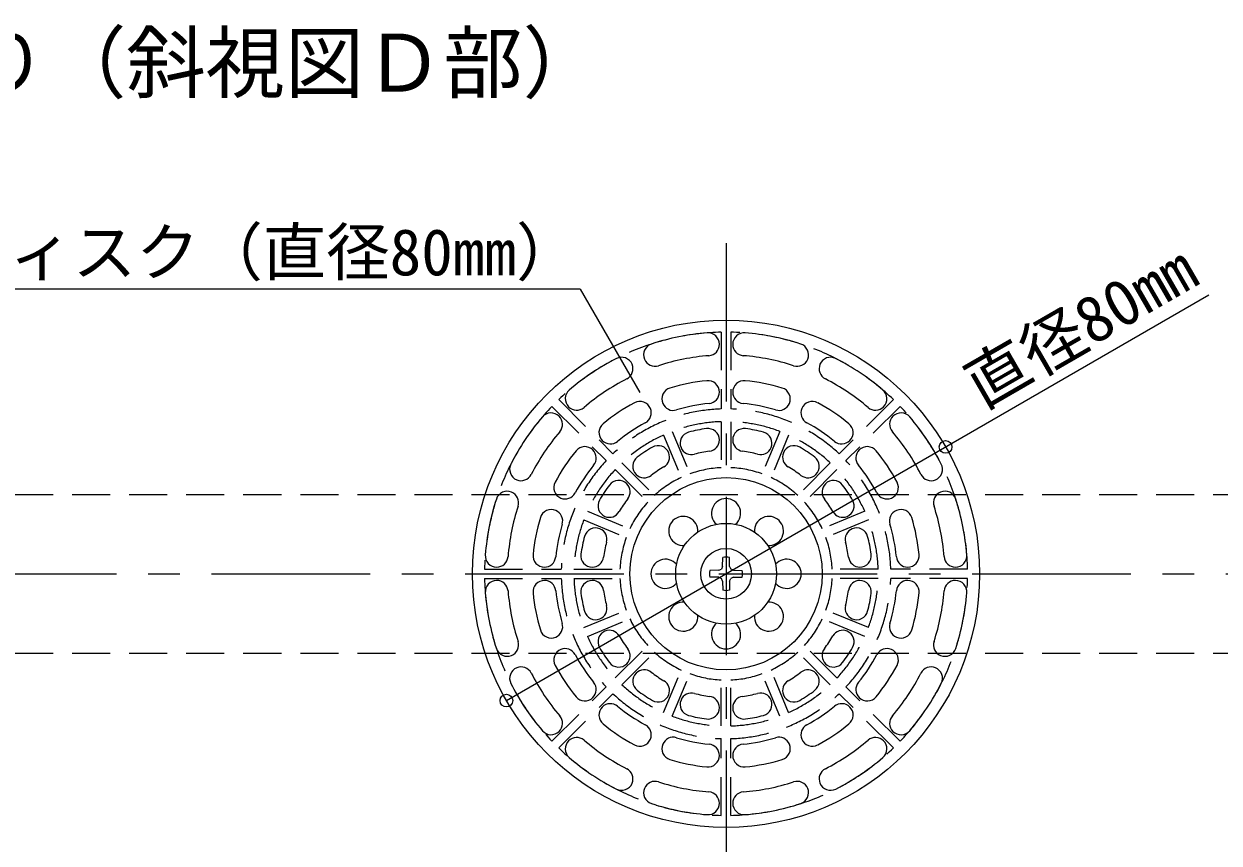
# Model space of a CAD drawing. Units: millimetres on the paper, enlarged 50 times, with parts at other scales. Extents: x -9752 to 9748, y -6991 to 6878.
# Drawn here: x 6087 to 7972, y -3767 to -2476 of the extents above; entities that cross this region are included whole.
import ezdxf
from ezdxf.enums import TextEntityAlignment as Align

# ---------------------------------------------------------------- set-up
doc = ezdxf.new("R2010")
doc.units = ezdxf.units.MM
doc.header["$LTSCALE"] = 50
doc.header["$PDMODE"] = 32
doc.header["$PDSIZE"] = 20
doc.linetypes.add('CHAIN1', pattern=[8, 5, -1, 1, -1])
doc.linetypes.add('DASHED1', pattern=[1.8, 1.2, -0.6])
for name, color, linetype, lineweight in [('4-0_中心線', 4, 'CHAIN1', 9), ('4-1_中線', 7, 'Continuous', 18), ('4-5_寸法', 4, 'Continuous', 9), ('4-6_文字', 7, 'Continuous', 18), ('4-7_極太線', 3, 'Continuous', 18), ('4-A_中線', 7, 'Continuous', 18), ('4-B_太線１', 7, 'DASHED1', 18), ('F-6_文字', 7, 'Continuous', 18)]:
    doc.layers.add(name, color=color, linetype=linetype, lineweight=lineweight)
doc.styles.add('ＭＳ ゴシック', font='')
doc.styles.get('ＭＳ ゴシック').set_extended_font_data('MS Gothic')

msp = doc.modelspace()

# ---------------------------------------------------------------- linework, layer by layer
at = {"layer": '4-0_中心線'}
for p, q in [((7194.24, -2821.19), (7194.24, -4820.63)), ((5982.72, -3342.62), (8243.11, -3342.62))]:
    msp.add_line(p, q, dxfattribs=at)
at = {"layer": '4-1_中線', "linetype": 'DASHED1'}
for p, q in [((5982.72, -3217.62), (8243.11, -3217.62)), ((5982.72, -3467.62), (8243.11, -3467.62))]:
    msp.add_line(p, q, dxfattribs=at)
at = {"layer": '4-5_寸法'}
msp.add_line((6847.83, -3542.62), (7955.82, -2902.92), dxfattribs=at)
at = {"layer": '4-5_寸法', "color": 3}
for p in [(7540.65, -3142.62), (6847.83, -3542.62)]:
    msp.add_point(p, dxfattribs=at)
at = {"layer": '4-6_文字'}
for q in [(5114.23, -2893.98), (7058.34, -3056.99)]:
    msp.add_line((6964.23, -2893.98), q, dxfattribs=at)
at = {"layer": '4-7_極太線', "linetype": 'DASHED1'}
for p, q in [((7186.74, -2961.7), (7186.74, -3082.73)), ((7201.74, -2961.7), (7201.74, -3082.73)), ((6930.18, -3067.96), (7015.77, -3153.55)), ((7458.29, -3067.96), (7372.7, -3153.55)), ((6919.58, -3078.57), (7005.16, -3164.16)), ((7468.9, -3078.57), (7383.31, -3164.16)), ((7186.74, -3102.74), (7186.74, -3175.29)), ((7201.74, -3102.74), (7201.74, -3175.29)), ((7095.51, -3123.87), (7123.27, -3190.9)), ((7109.37, -3118.13), (7137.13, -3185.16)), ((7279.11, -3118.13), (7251.34, -3185.16)), ((7292.97, -3123.87), (7265.2, -3190.9)), ((7019.31, -3178.3), (7070.61, -3229.6)), ((7029.92, -3167.7), (7081.22, -3219)), ((7358.56, -3167.7), (7307.26, -3219)), ((7369.16, -3178.3), (7317.86, -3229.6)), ((6969.74, -3257.75), (7036.77, -3285.52)), ((6975.48, -3243.89), (7042.51, -3271.66)), ((7412.99, -3243.89), (7345.96, -3271.66)), ((7418.73, -3257.75), (7351.7, -3285.52)), ((6813.31, -3335.12), (6934.35, -3335.12)), ((6954.35, -3335.12), (7026.91, -3335.12)), ((7434.12, -3335.12), (7361.57, -3335.12)), ((7575.16, -3335.12), (7454.13, -3335.12)), ((6813.31, -3350.12), (6934.35, -3350.12)), ((6954.35, -3350.12), (7026.91, -3350.12)), ((7434.12, -3350.12), (7361.57, -3350.12)), ((7575.16, -3350.12), (7454.13, -3350.12)), ((6969.74, -3427.49), (7036.77, -3399.73)), ((7418.73, -3427.49), (7351.7, -3399.73)), ((6975.48, -3441.35), (7042.51, -3413.59)), ((7412.99, -3441.35), (7345.96, -3413.59)), ((7019.31, -3506.94), (7070.61, -3455.64)), ((7029.92, -3517.55), (7081.22, -3466.25)), ((7358.56, -3517.55), (7307.26, -3466.25)), ((7369.16, -3506.94), (7317.86, -3455.64)), ((7095.51, -3561.38), (7123.27, -3494.35)), ((7109.37, -3567.12), (7137.13, -3500.09)), ((7279.11, -3567.12), (7251.34, -3500.09)), ((7292.97, -3561.38), (7265.2, -3494.35)), ((6919.58, -3606.68), (7005.16, -3521.09)), ((7186.74, -3582.51), (7186.74, -3509.96)), ((7201.74, -3582.51), (7201.74, -3509.96)), ((7468.9, -3606.68), (7383.31, -3521.09)), ((6930.18, -3617.28), (7015.77, -3531.7)), ((7458.29, -3617.28), (7372.7, -3531.7)), ((7186.74, -3723.55), (7186.74, -3602.52)), ((7201.74, -3723.55), (7201.74, -3602.52))]:
    msp.add_line(p, q, dxfattribs=at)
at = {"layer": '4-7_極太線'}
for radius in [400, 151.6]:
    msp.add_circle((7194.24, -3342.62), radius, dxfattribs=at)
at = {"layer": '4-7_極太線', "linetype": 'DASHED1'}
for radius, start, end in [(381, 91.12794, 133.87206), (381, 46.12794, 88.87206), (381, 136.12794, 178.87206), (260, 91.65299, 133.34701), (260, 46.65299, 88.34701), (381, 1.12794, 43.87206), (240, 91.79078, 110.70922), (240, 69.29078, 88.20922), (240, 114.29078, 133.20922), (240, 46.79078, 65.70922), (260, 136.65299, 178.34701), (260, 1.65299, 43.34701), (240, 136.79078, 155.70922), (167.5, 92.56634, 109.93366), (167.5, 70.06634, 87.43366), (240, 24.29078, 43.20922), (167.5, 115.06634, 132.43366), (167.5, 47.56634, 64.93366), (167.5, 137.56634, 154.93366), (167.5, 25.06634, 42.43366), (240, 159.29078, 178.20922), (240, 1.79078, 20.70922), (167.5, 160.06634, 177.43366), (167.5, 2.56634, 19.93366), (381, 181.12794, 223.87206), (260, 181.65299, 223.34701), (240, 181.79078, 200.70922), (167.5, 182.56634, 199.93366), (167.5, 340.06634, 357.43366), (260, 316.65299, 358.34701), (240, 339.29078, 358.20922), (381, 316.12794, 358.87206), (167.5, 205.06634, 222.43366), (167.5, 317.56634, 334.93366), (240, 204.29078, 223.20922), (240, 316.79078, 335.70922), (167.5, 227.56634, 244.93366), (167.5, 295.06634, 312.43366), (167.5, 250.06634, 267.43366), (167.5, 272.56634, 289.93366), (240, 226.79078, 245.70922), (240, 294.29078, 313.20922), (260, 226.65299, 268.34701), (260, 271.65299, 313.34701), (240, 249.29078, 268.20922), (240, 271.79078, 290.70922), (381, 226.12794, 268.87206), (381, 271.12794, 313.87206)]:
    msp.add_arc((7194.24, -3342.62), radius, start, end, dxfattribs=at)
at = {"layer": '4-7_極太線'}
for centre, radius, start, end in [((7194.24, -3342.62), 381, 94.50306, 107.99694), ((7165.74, -2980.74), 18, 0, 94.50306), ((7222.74, -2980.74), 18, 85.49694, 180), ((7194.24, -3342.62), 381, 72.00306, 85.49694), ((7082.08, -2997.38), 18, 107.99694, 202.5), ((7165.74, -2980.74), 18, 274.50306, 0), ((7222.74, -2980.74), 18, 180, 265.49694), ((7306.39, -2997.38), 18, 337.5, 72.00306), ((7194.24, -3342.62), 381, 117.00306, 130.49694), ((7029.42, -3019.2), 18, 22.5, 117.00306), ((7029.42, -3019.2), 18, 297.00306, 22.5), ((7082.08, -2997.38), 18, 202.5, 287.99694), ((7194.24, -3342.62), 345, 94.50306, 107.99694), ((7194.24, -3342.62), 345, 72.00306, 85.49694), ((7306.39, -2997.38), 18, 252.00306, 337.5), ((7359.05, -3019.2), 18, 157.5, 242.99694), ((7359.05, -3019.2), 18, 62.99694, 157.5), ((7194.24, -3342.62), 381, 49.50306, 62.99694), ((7194.24, -3342.62), 345, 117.00306, 130.49694), ((7194.24, -3342.62), 345, 49.50306, 62.99694), ((6958.5, -3066.58), 18, 130.49694, 225), ((7110.9, -3066.95), 18, 106.82081, 202.5), ((7194.24, -3342.62), 306, 95.67919, 106.82081), ((7165.74, -3056.04), 18, 0, 95.67919), ((7222.74, -3056.04), 18, 84.32081, 180), ((7194.24, -3342.62), 306, 73.17919, 84.32081), ((7277.58, -3066.95), 18, 337.5, 73.17919), ((7429.97, -3066.58), 18, 315, 49.50306), ((7194.24, -3342.62), 306, 118.17919, 129.32081), ((7058.23, -3088.76), 18, 22.5, 118.17919), ((7165.74, -3056.04), 18, 275.67919, 0), ((7222.74, -3056.04), 18, 180, 264.32081), ((7330.24, -3088.76), 18, 61.82081, 157.5), ((7194.24, -3342.62), 306, 50.67919, 61.82081), ((6918.2, -3106.89), 18, 45, 139.50306), ((6958.5, -3066.58), 18, 225, 310.49694), ((7058.23, -3088.76), 18, 298.17919, 22.5), ((7110.9, -3066.95), 18, 202.5, 286.82081), ((7194.24, -3342.62), 270, 95.67919, 106.82081), ((7194.24, -3342.62), 270, 73.17919, 84.32081), ((7277.58, -3066.95), 18, 253.17919, 337.5), ((7330.24, -3088.76), 18, 157.5, 241.82081), ((7429.97, -3066.58), 18, 229.50306, 315), ((7470.28, -3106.89), 18, 40.49694, 135), ((7194.24, -3342.62), 381, 139.50306, 152.99694), ((6918.2, -3106.89), 18, 319.50306, 45), ((7011.74, -3119.82), 18, 129.32081, 225), ((7194.24, -3342.62), 270, 118.17919, 129.32081), ((7194.24, -3342.62), 270, 50.67919, 61.82081), ((7376.73, -3119.82), 18, 315, 50.67919), ((7470.28, -3106.89), 18, 135, 220.49694), ((7194.24, -3342.62), 381, 27.00306, 40.49694), ((7194.24, -3342.62), 345, 139.50306, 152.99694), ((7139.79, -3136.7), 18, 104.8106, 202.5), ((7194.24, -3342.62), 231, 97.6894, 104.8106), ((7165.74, -3131.54), 18, 0, 97.6894), ((7222.74, -3131.54), 18, 82.3106, 180), ((7194.24, -3342.62), 231, 75.1894, 82.3106), ((7248.69, -3136.7), 18, 337.5, 75.1894), ((7194.24, -3342.62), 345, 27.00306, 40.49694), ((6971.44, -3160.13), 18, 45, 140.67919), ((6971.44, -3160.13), 18, 320.67919, 45), ((7011.74, -3119.82), 18, 225, 309.32081), ((7194.24, -3342.62), 231, 120.1894, 127.3106), ((7087.13, -3158.51), 18, 22.5, 120.1894), ((7139.79, -3136.7), 18, 202.5, 284.8106), ((7165.74, -3131.54), 18, 277.6894, 0), ((7222.74, -3131.54), 18, 180, 262.3106), ((7248.69, -3136.7), 18, 255.1894, 337.5), ((7301.35, -3158.51), 18, 59.8106, 157.5), ((7194.24, -3342.62), 231, 52.6894, 59.8106), ((7376.73, -3119.82), 18, 230.67919, 315), ((7417.04, -3160.13), 18, 135, 219.32081), ((7417.04, -3160.13), 18, 39.32081, 135), ((7194.24, -3342.62), 306, 140.67919, 151.82081), ((7065.13, -3173.21), 18, 127.3106, 225), ((7087.13, -3158.51), 18, 300.1894, 22.5), ((7194.24, -3342.62), 195, 97.6894, 104.8106), ((7194.24, -3342.62), 195, 75.1894, 82.3106), ((7301.35, -3158.51), 18, 157.5, 239.8106), ((7323.34, -3173.21), 18, 315, 52.6894), ((7194.24, -3342.62), 306, 28.17919, 39.32081), ((6870.81, -3177.81), 18, 152.99694, 247.5), ((6870.81, -3177.81), 18, 247.5, 332.99694), ((7194.24, -3342.62), 270, 140.67919, 151.82081), ((7065.13, -3173.21), 18, 225, 307.3106), ((7194.24, -3342.62), 195, 120.1894, 127.3106), ((7194.24, -3342.62), 195, 52.6894, 59.8106), ((7323.34, -3173.21), 18, 232.6894, 315), ((7194.24, -3342.62), 270, 28.17919, 39.32081), ((7517.66, -3177.81), 18, 207.00306, 292.5), ((7517.66, -3177.81), 18, 292.5, 27.00306), ((6940.37, -3206.62), 18, 151.82081, 247.5), ((7194.24, -3342.62), 231, 142.6894, 149.8106), ((7024.83, -3213.52), 18, 45, 142.6894), ((7024.83, -3213.52), 18, 322.6894, 45), ((7363.65, -3213.52), 18, 135, 217.3106), ((7363.65, -3213.52), 18, 37.3106, 135), ((7194.24, -3342.62), 231, 30.1894, 37.3106), ((7448.1, -3206.62), 18, 292.5, 28.17919), ((6849, -3230.47), 18, 67.5, 162.00306), ((6849, -3230.47), 18, 342.00306, 67.5), ((6940.37, -3206.62), 18, 247.5, 331.82081), ((7448.1, -3206.62), 18, 208.17919, 292.5), ((7539.48, -3230.47), 18, 112.5, 197.99694), ((7539.48, -3230.47), 18, 17.99694, 112.5), ((7194.24, -3342.62), 381, 162.00306, 175.49694), ((7194.24, -3342.62), 345, 162.00306, 175.49694), ((6918.56, -3259.28), 18, 67.5, 163.17919), ((6918.56, -3259.28), 18, 343.17919, 67.5), ((7010.13, -3235.51), 18, 149.8106, 247.5), ((7194.24, -3342.62), 195, 142.6894, 149.8106), ((7194.24, -3247.12), 23, 310.72968, 229.27032), ((7194.24, -3342.62), 195, 30.1894, 37.3106), ((7378.35, -3235.51), 18, 292.5, 30.1894), ((7469.91, -3259.28), 18, 112.5, 196.82081), ((7469.91, -3259.28), 18, 16.82081, 112.5), ((7194.24, -3342.62), 345, 4.50306, 17.99694), ((7194.24, -3342.62), 381, 4.50306, 17.99694), ((7194.24, -3342.62), 306, 163.17919, 174.32081), ((7010.13, -3235.51), 18, 247.5, 329.8106), ((7126.71, -3275.09), 23, 355.72968, 274.27032), ((7261.77, -3275.09), 23, 265.72968, 184.27032), ((7378.35, -3235.51), 18, 210.1894, 292.5), ((7194.24, -3342.62), 306, 5.67919, 16.82081), ((7194.24, -3342.62), 270, 163.17919, 174.32081), ((6988.31, -3288.18), 18, 67.5, 165.1894), ((6988.31, -3288.18), 18, 345.1894, 67.5), ((7400.16, -3288.18), 18, 112.5, 194.8106), ((7400.16, -3288.18), 18, 14.8106, 112.5), ((7194.24, -3342.62), 270, 5.67919, 16.82081), ((7194.24, -3342.62), 231, 165.1894, 172.3106), ((7194.24, -3342.62), 195, 165.1894, 172.3106), ((7194.24, -3342.62), 195, 7.6894, 14.8106), ((7194.24, -3342.62), 231, 7.6894, 14.8106), ((6832.36, -3314.12), 18, 175.49694, 270), ((6832.36, -3314.12), 18, 270, 355.49694), ((6907.65, -3314.12), 18, 174.32081, 270), ((6907.65, -3314.12), 18, 270, 354.32081), ((6983.15, -3314.12), 18, 172.3106, 270), ((6983.15, -3314.12), 18, 270, 352.3106), ((7405.32, -3314.12), 18, 187.6894, 270), ((7405.32, -3314.12), 18, 270, 7.6894), ((7480.82, -3314.12), 18, 185.67919, 270), ((7480.82, -3314.12), 18, 270, 5.67919), ((7556.12, -3314.12), 18, 184.50306, 270), ((7556.12, -3314.12), 18, 270, 4.50306), ((7098.74, -3342.62), 23, 40.72968, 319.27032), ((7289.74, -3342.62), 23, 220.72968, 139.27032), ((6832.36, -3371.12), 18, 90, 184.50306), ((6832.36, -3371.12), 18, 4.50306, 90), ((6907.65, -3371.12), 18, 90, 185.67919), ((6907.65, -3371.12), 18, 5.67919, 90), ((6983.15, -3371.12), 18, 90, 187.6894), ((6983.15, -3371.12), 18, 7.6894, 90), ((7405.32, -3371.12), 18, 90, 172.3106), ((7405.32, -3371.12), 18, 352.3106, 90), ((7480.82, -3371.12), 18, 90, 174.32081), ((7480.82, -3371.12), 18, 354.32081, 90), ((7556.12, -3371.12), 18, 90, 175.49694), ((7556.12, -3371.12), 18, 355.49694, 90), ((7194.24, -3342.62), 381, 184.50306, 197.99694), ((7194.24, -3342.62), 345, 184.50306, 197.99694), ((7194.24, -3342.62), 306, 185.67919, 196.82081), ((7194.24, -3342.62), 270, 185.67919, 196.82081), ((7194.24, -3342.62), 231, 187.6894, 194.8106), ((7194.24, -3342.62), 195, 187.6894, 194.8106), ((7194.24, -3342.62), 195, 345.1894, 352.3106), ((7194.24, -3342.62), 231, 345.1894, 352.3106), ((7194.24, -3342.62), 270, 343.17919, 354.32081), ((7194.24, -3342.62), 306, 343.17919, 354.32081), ((7194.24, -3342.62), 345, 342.00306, 355.49694), ((7194.24, -3342.62), 381, 342.00306, 355.49694), ((6988.31, -3397.07), 18, 292.5, 14.8106), ((7126.71, -3410.15), 23, 85.72968, 4.27032), ((7261.77, -3410.15), 23, 175.72968, 94.27032), ((7400.16, -3397.07), 18, 165.1894, 247.5), ((6988.31, -3397.07), 18, 194.8106, 292.5), ((7400.16, -3397.07), 18, 247.5, 345.1894), ((6918.56, -3425.96), 18, 196.82081, 292.5), ((6918.56, -3425.96), 18, 292.5, 16.82081), ((7194.24, -3438.12), 23, 130.72968, 49.27032), ((7469.91, -3425.96), 18, 163.17919, 247.5), ((7469.91, -3425.96), 18, 247.5, 343.17919), ((6849, -3454.78), 18, 292.5, 17.99694), ((7010.13, -3449.73), 18, 112.5, 210.1894), ((7010.13, -3449.73), 18, 30.1894, 112.5), ((7194.24, -3342.62), 195, 210.1894, 217.3106), ((7194.24, -3342.62), 195, 322.6894, 329.8106), ((7378.35, -3449.73), 18, 67.5, 149.8106), ((7378.35, -3449.73), 18, 329.8106, 67.5), ((7539.48, -3454.78), 18, 162.00306, 247.5), ((6849, -3454.78), 18, 197.99694, 292.5), ((6940.37, -3478.63), 18, 112.5, 208.17919), ((6940.37, -3478.63), 18, 28.17919, 112.5), ((7194.24, -3342.62), 231, 210.1894, 217.3106), ((7024.83, -3471.73), 18, 315, 37.3106), ((7363.65, -3471.73), 18, 142.6894, 225), ((7194.24, -3342.62), 231, 322.6894, 329.8106), ((7448.1, -3478.63), 18, 67.5, 151.82081), ((7448.1, -3478.63), 18, 331.82081, 67.5), ((7539.48, -3454.78), 18, 247.5, 342.00306), ((7194.24, -3342.62), 306, 208.17919, 219.32081), ((7194.24, -3342.62), 270, 208.17919, 219.32081), ((7024.83, -3471.73), 18, 217.3106, 315), ((7363.65, -3471.73), 18, 225, 322.6894), ((7194.24, -3342.62), 270, 320.67919, 331.82081), ((7194.24, -3342.62), 306, 320.67919, 331.82081), ((6870.81, -3507.44), 18, 112.5, 207.00306), ((6870.81, -3507.44), 18, 27.00306, 112.5), ((7194.24, -3342.62), 345, 207.00306, 220.49694), ((7065.13, -3512.04), 18, 135, 232.6894), ((7065.13, -3512.04), 18, 52.6894, 135), ((7194.24, -3342.62), 195, 232.6894, 239.8106), ((7194.24, -3342.62), 195, 300.1894, 307.3106), ((7323.34, -3512.04), 18, 45, 127.3106), ((7323.34, -3512.04), 18, 307.3106, 45), ((7194.24, -3342.62), 345, 319.50306, 332.99694), ((7517.66, -3507.44), 18, 67.5, 152.99694), ((7517.66, -3507.44), 18, 332.99694, 67.5), ((7194.24, -3342.62), 381, 207.00306, 220.49694), ((6971.44, -3525.12), 18, 315, 39.32081), ((7087.13, -3526.73), 18, 337.5, 59.8106), ((7301.35, -3526.73), 18, 120.1894, 202.5), ((7417.04, -3525.12), 18, 140.67919, 225), ((7194.24, -3342.62), 381, 319.50306, 332.99694), ((6971.44, -3525.12), 18, 219.32081, 315), ((7194.24, -3342.62), 231, 232.6894, 239.8106), ((7087.13, -3526.73), 18, 239.8106, 337.5), ((7139.79, -3548.55), 18, 157.5, 255.1894), ((7139.79, -3548.55), 18, 75.1894, 157.5), ((7194.24, -3342.62), 195, 255.1894, 262.3106), ((7165.74, -3553.71), 18, 0, 82.3106), ((7222.74, -3553.71), 18, 97.6894, 180), ((7194.24, -3342.62), 195, 277.6894, 284.8106), ((7248.69, -3548.55), 18, 22.5, 104.8106), ((7248.69, -3548.55), 18, 284.8106, 22.5), ((7301.35, -3526.73), 18, 202.5, 300.1894), ((7194.24, -3342.62), 231, 300.1894, 307.3106), ((7417.04, -3525.12), 18, 225, 320.67919), ((7011.74, -3565.42), 18, 135, 230.67919), ((7011.74, -3565.42), 18, 50.67919, 135), ((7194.24, -3342.62), 270, 230.67919, 241.82081), ((7165.74, -3553.71), 18, 262.3106, 0), ((7222.74, -3553.71), 18, 180, 277.6894), ((7194.24, -3342.62), 270, 298.17919, 309.32081), ((7376.73, -3565.42), 18, 45, 129.32081), ((7376.73, -3565.42), 18, 309.32081, 45), ((6918.2, -3578.36), 18, 315, 40.49694), ((7194.24, -3342.62), 306, 230.67919, 241.82081), ((7058.23, -3596.49), 18, 337.5, 61.82081), ((7194.24, -3342.62), 231, 255.1894, 262.3106), ((7194.24, -3342.62), 231, 277.6894, 284.8106), ((7330.24, -3596.49), 18, 118.17919, 202.5), ((7194.24, -3342.62), 306, 298.17919, 309.32081), ((7470.28, -3578.36), 18, 139.50306, 225), ((6918.2, -3578.36), 18, 220.49694, 315), ((6958.5, -3618.66), 18, 49.50306, 135), ((7110.9, -3618.3), 18, 73.17919, 157.5), ((7194.24, -3342.62), 270, 253.17919, 264.32081), ((7194.24, -3342.62), 270, 275.67919, 286.82081), ((7277.58, -3618.3), 18, 22.5, 106.82081), ((7429.97, -3618.66), 18, 45, 130.49694), ((7470.28, -3578.36), 18, 225, 319.50306), ((6958.5, -3618.66), 18, 135, 229.50306), ((7194.24, -3342.62), 345, 229.50306, 242.99694), ((7058.23, -3596.49), 18, 241.82081, 337.5), ((7110.9, -3618.3), 18, 157.5, 253.17919), ((7165.74, -3629.21), 18, 0, 84.32081), ((7222.74, -3629.21), 18, 95.67919, 180), ((7277.58, -3618.3), 18, 286.82081, 22.5), ((7330.24, -3596.49), 18, 202.5, 298.17919), ((7194.24, -3342.62), 345, 297.00306, 310.49694), ((7429.97, -3618.66), 18, 310.49694, 45), ((7194.24, -3342.62), 381, 229.50306, 242.99694), ((7194.24, -3342.62), 306, 253.17919, 264.32081), ((7165.74, -3629.21), 18, 264.32081, 0), ((7222.74, -3629.21), 18, 180, 275.67919), ((7194.24, -3342.62), 306, 275.67919, 286.82081), ((7194.24, -3342.62), 381, 297.00306, 310.49694), ((7029.42, -3666.05), 18, 337.5, 62.99694), ((7359.05, -3666.05), 18, 117.00306, 202.5), ((7029.42, -3666.05), 18, 242.99694, 337.5), ((7082.08, -3687.86), 18, 72.00306, 157.5), ((7194.24, -3342.62), 345, 252.00306, 265.49694), ((7194.24, -3342.62), 345, 274.50306, 287.99694), ((7306.39, -3687.86), 18, 22.5, 107.99694), ((7359.05, -3666.05), 18, 202.5, 297.00306), ((7082.08, -3687.86), 18, 157.5, 252.00306), ((7165.74, -3704.5), 18, 0, 85.49694), ((7222.74, -3704.5), 18, 94.50306, 180), ((7306.39, -3687.86), 18, 287.99694, 22.5), ((7194.24, -3342.62), 381, 252.00306, 265.49694), ((7165.74, -3704.5), 18, 265.49694, 0), ((7222.74, -3704.5), 18, 180, 274.50306), ((7194.24, -3342.62), 381, 274.50306, 287.99694)]:
    msp.add_arc(centre, radius, start, end, dxfattribs=at)
at = {"layer": '4-A_中線'}
msp.add_circle((7194.24, -3342.62), 79.5, dxfattribs=at)
at = {"layer": '4-B_太線１', "linetype": 'Continuous'}
for p, q in [((7188.67, -3331.12), (7188.88, -3317.06)), ((7199.8, -3331.12), (7199.59, -3317.06)), ((7182.74, -3337.06), (7168.68, -3337.27)), ((7182.74, -3337.06), (7186.79, -3335.18)), ((7188.67, -3331.12), (7186.79, -3335.18)), ((7199.8, -3331.12), (7201.68, -3335.18)), ((7205.74, -3337.06), (7201.68, -3335.18)), ((7205.74, -3337.06), (7219.8, -3337.27)), ((7182.74, -3348.19), (7168.68, -3347.98)), ((7182.74, -3348.19), (7186.79, -3350.07)), ((7188.67, -3354.13), (7186.79, -3350.07)), ((7188.67, -3354.13), (7188.88, -3368.18)), ((7199.8, -3354.13), (7199.59, -3368.18)), ((7199.8, -3354.13), (7201.68, -3350.07)), ((7205.74, -3348.19), (7201.68, -3350.07)), ((7205.74, -3348.19), (7219.8, -3347.98))]:
    msp.add_line(p, q, dxfattribs=at)
msp.add_circle((7194.24, -3342.62), 40, dxfattribs=at)
for start, end in [(78.17298, 101.82702), (168.17298, 191.82702), (348.17298, 11.82702), (258.17298, 281.82702)]:
    msp.add_arc((7194.24, -3342.62), 26.11, start, end, dxfattribs=at)

# ---------------------------------------------------------------- texts
at = {"layer": '4-5_寸法', "style": 'ＭＳ ゴシック'}
msp.add_text('直径80mm', height=73.31, rotation=30, dxfattribs=at).set_placement((7609.41, -3102.92), align=Align.BOTTOM_LEFT)
at = {"layer": '4-6_文字', "color": 4, "style": 'ＭＳ ゴシック'}
msp.add_text('11．プラファス808ディスク（直径80mm）', height=73.31, dxfattribs=at).set_placement((5114.23, -2893.98), align=Align.BOTTOM_LEFT)
at = {"layer": 'F-6_文字', "color": 4, "style": 'ＭＳ ゴシック'}
msp.add_text('□垂れ防止材収まり（斜視図Ｄ部）', height=91.64, dxfattribs=at).set_placement((4998.33, -2610), align=Align.BOTTOM_LEFT)

doc.saveas('drawing.dxf')
